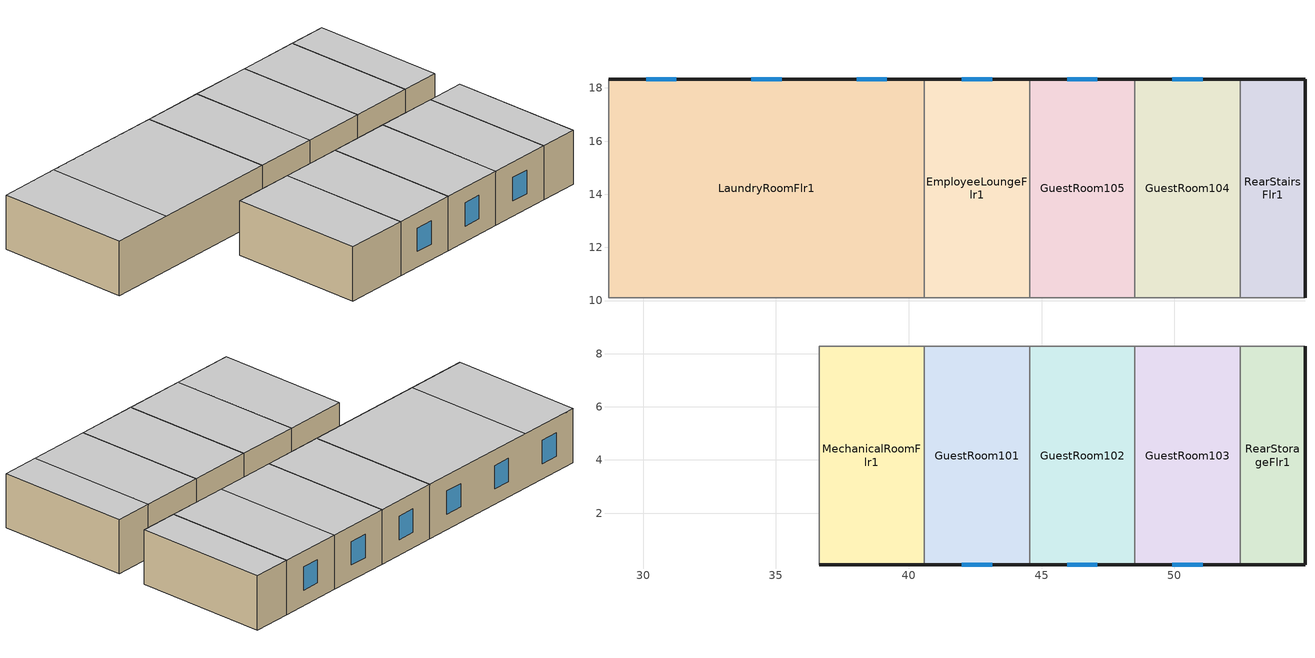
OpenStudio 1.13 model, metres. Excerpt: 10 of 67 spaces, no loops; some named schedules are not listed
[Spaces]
GuestRoom103
 floor ground: 52.47,8.28 52.47,0.05 48.51,0.05 48.51,8.28 z0
 wall outside: 48.51,0.05 52.47,0.05 z0:3.35
 wall to CorridorFlr1: 52.47,8.28 48.51,8.28 z0:3.35
 wall to RearStorageFlr1: 52.47,0.05 52.47,8.28 z0:3.35
 wall to GuestRoom102: 48.51,8.28 48.51,0.05 z0:3.35
 window: 49.92,0.05 51.06,0.05 z0.95:2.4
 ceiling to GuestRoom213: 52.47,0.05 52.47,8.28 48.51,8.28 48.51,0.05 z3.35
MechanicalRoomFlr1
 floor ground: 40.59,8.28 40.59,0.05 36.62,0.05 36.62,8.28 z0
 wall outside: 36.62,0.05 40.59,0.05 z0:3.35
 wall to CorridorFlr1: 40.59,8.28 36.62,8.28 z0:3.35
 wall to GuestRoom101: 40.59,0.05 40.59,8.28 z0:3.35
 wall to MeetingRoomFlr1: 36.62,8.28 36.62,0.05 z0:3.35
 ceiling to GuestRoom209_212: 40.59,0.05 40.59,8.28 36.62,8.28 36.62,0.05 z3.35
GuestRoom102
 floor ground: 48.51,8.28 48.51,0.05 44.55,0.05 44.55,8.28 z0
 wall outside: 44.55,0.05 48.51,0.05 z0:3.35
 wall to GuestRoom101: 44.55,8.28 44.55,0.05 z0:3.35
 wall to CorridorFlr1: 48.51,8.28 44.55,8.28 z0:3.35
 window: 45.96,0.05 47.1,0.05 z0.95:2.4
 ceiling to GuestRoom209_212: 48.51,0.05 48.51,8.28 44.55,8.28 44.55,0.05 z3.35
GuestRoom104
 floor ground: 52.47,18.34 52.47,10.11 48.51,10.11 48.51,18.34 z0
 wall outside: 52.47,18.34 48.51,18.34 z0:3.35
 wall to GuestRoom105: 48.51,18.34 48.51,10.11 z0:3.35
 wall to CorridorFlr1: 48.51,10.11 52.47,10.11 z0:3.35
 wall to RearStairsFlr1: 52.47,10.11 52.47,18.34 z0:3.35
 window: 51.06,18.34 49.92,18.34 z0.95:2.4
 ceiling to GuestRoom214: 52.47,10.11 52.47,18.34 48.51,18.34 48.51,10.11 z3.35
LaundryRoomFlr1
 floor ground: 40.59,18.34 40.59,10.11 28.7,10.11 28.7,18.34 z0
 wall outside: 40.59,18.34 28.7,18.34 z0:3.35
 wall to EmployeeLoungeFlr1: 40.59,10.11 40.59,18.34 z0:3.35
 wall to ElevatorCoreFlr1: 28.7,18.34 28.7,10.11 z0:3.35
 wall to CorridorFlr1: 28.7,10.11 40.59,10.11 z0:3.35
 window: 39.18,18.34 38.04,18.34 / 31.25,18.34 30.11,18.34 / 35.21,18.34 34.07,18.34 z0.95:2.4
 ceiling to GuestRoom215_218: 40.59,10.11 40.59,18.34 32.66,18.34 32.66,10.11 z3.35
 ceiling to GuestRoom219: 32.66,10.11 32.66,18.34 28.7,18.34 28.7,10.11 z3.35
RearStairsFlr1
 floor ground: 54.91,18.34 54.91,10.11 52.47,10.11 52.47,18.34 z0
 wall outside: 54.91,10.11 54.91,18.34 52.47,18.34 z0:3.35
 wall to CorridorFlr1: 52.47,10.11 54.91,10.11 z0:3.35
 ceiling to RearStairsFlr2: 54.91,10.11 54.91,18.34 52.47,18.34 52.47,10.11 z3.35
EmployeeLoungeFlr1
 floor ground: 44.55,18.34 44.55,10.11 40.59,10.11 40.59,18.34 z0
 wall outside: 44.55,18.34 40.59,18.34 z0:3.35
 wall to CorridorFlr1: 40.59,10.11 44.55,10.11 z0:3.35
 wall to GuestRoom105: 44.55,10.11 44.55,18.34 z0:3.35
 window: 43.14,18.34 42,18.34 z0.95:2.4
 ceiling to GuestRoom215_218: 44.55,10.11 44.55,18.34 40.59,18.34 40.59,10.11 z3.35
RearStorageFlr1
 floor ground: 54.91,8.28 54.91,0.05 52.47,0.05 52.47,8.28 z0
 wall outside: 52.47,0.05 54.91,0.05 54.91,8.28 z0:3.35
 wall to CorridorFlr1: 54.91,8.28 52.47,8.28 z0:3.35
 ceiling to RearStorageFlr2: 54.91,0.05 54.91,8.28 52.47,8.28 52.47,0.05 z3.35
GuestRoom101
 floor ground: 44.55,8.28 44.55,0.05 40.59,0.05 40.59,8.28 z0
 wall outside: 40.59,0.05 44.55,0.05 z0:3.35
 wall to CorridorFlr1: 44.55,8.28 40.59,8.28 z0:3.35
 window: 42,0.05 43.14,0.05 z0.95:2.4
 ceiling to GuestRoom209_212: 44.55,0.05 44.55,8.28 40.59,8.28 40.59,0.05 z3.35
GuestRoom105
 floor ground: 48.51,18.34 48.51,10.11 44.55,10.11 44.55,18.34 z0
 wall outside: 48.51,18.34 44.55,18.34 z0:3.35
 wall to CorridorFlr1: 44.55,10.11 48.51,10.11 z0:3.35
 window: 47.1,18.34 45.96,18.34 z0.95:2.4
 ceiling to GuestRoom215_218: 48.51,10.11 48.51,18.34 44.55,18.34 44.55,10.11 z3.35
[Site]
Sherbrooke_PQ_CAN: Latitude {deg}=45.43; Longitude {deg}=-71.68; Time Zone {hr}=-5; Elevation {m}=241; Terrain=City
[Building]
NECB 2011-SmallHotel-NECB HDD Method-CAN_PQ_Sherbrooke.716100_CWEC.epw created: 2016-11-24 16:46:03 +0000: North Axis {deg}=180; Default Construction Set=NECB 2011 - SmHotel - NECB HDD Method; Standards Building Type=SmallHotel
[Site:GroundTemperature:BuildingSurface]
19.527, 19.502, 19.536, 19.598, 20.002, 21.64, 22.225, 22.375, 21.449, 20.121, 19.802, 19.633
[Site:WaterMainsTemperature]
Calculation Method=Correlation; Annual Average Outdoor Air Temperature {C}=4.28333; Maximum Difference In Monthly Average Outdoor Air Temperatures {deltaC}=28.2
[SizingPeriod:DesignDay] Barometric Pressure {Pa}=98463; Sky Clearness=0; Rain Indicator=0; Snow Indicator=0; Day of Month=21; Daylight Saving Time Indicator=0; Humidity Indicating Type=Wetbulb; Dry-Bulb Temperature Range Modifier Type=DefaultMultipliers
Name | Maximum Dry-Bulb Temperature {C} | Daily Dry-Bulb Temperature Range {deltaC} | Humidity Indicating Conditions at Maximum Dry-Bulb | Wind Speed {m/s} | Wind Direction {deg} | Month | Day Type | Solar Model Indicator | ASHRAE Taub | ASHRAE Taud
Sherbrooke Ann Clg .4% Condns DB=>MWB | 28.6 | 11.7 | 20.9 | 3.7 | 250 | 7 | SummerDesignDay | ASHRAETau | 0.446 | 2.039
Sherbrooke Ann Htg 99.6% Condns DB | -28.3 | 0 | -28.3 | 1.7 | 90 | 1 | WinterDesignDay | ASHRAEClearSky
[ClimateZones]

[Material:NoMass] Thermal Absorptance=0.9; Solar Absorptance=0.7
Name | Roughness | Thermal Resistance {m2-K/W} | Visible Absorptance
CP02 CARPET PAD | VeryRough | 0.21648 | 0.8
Typical Insulation R-13.06 | Smooth | 2.2993 | 0.7
Typical Carpet Pad | Smooth | 0.21648 | 0.8
Typical Insulation R-10.11 | Smooth | 1.78074 | 0.7
Typical Insulation R-19.63 | Smooth | 3.4567 | 0.7
Typical Insulation R-0.58 | Smooth | 0.101875 | 0.7
Typical Insulation R-1.15 | Smooth | 0.202527 | 0.7
[Material]
Name | Roughness | Thickness {m} | Conductivity {W/m-K} | Density {kg/m3} | Specific Heat {J/kg-K} | Thermal Absorptance | Solar Absorptance | Visible Absorptance
100mm Normalweight concrete floor | MediumSmooth | 0.1016 | 2.31 | 2322 | 832
G01 13mm gypsum board | Smooth | 0.0127 | 0.16 | 800 | 1090 | 0.9 | 0.7 | 0.5
4 in. Normalweight Concrete Floor | MediumRough | 0.1016 | 2.31 | 2322 | 832 | 0.9 | 0.7 | 0.7
1IN Stucco | Smooth | 0.0253 | 0.6918 | 1858 | 837 | 0.9 | 0.7 | 0.92
8IN CONCRETE HW RefBldg | Rough | 0.2032 | 1.311 | 2240 | 836.8 | 0.9 | 0.7 | 0.7
1/2IN Gypsum | Smooth | 0.0127 | 0.16 | 784.9 | 830 | 0.9 | 0.4 | 0.4
Metal Roof Surface; F08 Metal surface | Smooth | 0.0008 | 45.28 | 7824 | 500 | 0.9 | 0.7 | 0.7
6 in. Normalweight Concrete Floor | MediumRough | 0.1524 | 2.31 | 2322 | 832 | 0.9 | 0.7 | 0.7
G05 25mm wood | MediumSmooth | 0.0254 | 0.15 | 608 | 1630 | 0.9 | 0.5 | 0.5
[Construction]
Typical Insulated Exterior Mass Floor R-15.63: Typical Insulation R-13.06, 4 in. Normalweight Concrete Floor, Typical Carpet Pad
Typical Insulated Exterior Mass Wall R-12.5: 1IN Stucco, 8IN CONCRETE HW RefBldg, Typical Insulation R-10.11, 1/2IN Gypsum
Typical Insulated Metal Building Roof R-20.41: Metal Roof Surface, Typical Insulation R-19.63
Typical Interior Floor: 100mm Normalweight concrete floor, CP02 CARPET PAD
Typical Interior Wall: G01 13mm gypsum board, G01 13mm gypsum board
Typical Interior Ceiling: CP02 CARPET PAD, 100mm Normalweight concrete floor
Typical Insulated Carpeted 6in Slab Floor: 6 in. Normalweight Concrete Floor, Typical Carpet Pad
U 0.55 SHGC 0.31 Dbl Ref-D Tint 6mm/6mm Air: REF D TINT 6MM, AIR 6MM, CLEAR 6MM
Typical Insulated Metal Door R-1.43: F08 Metal surface, Typical Insulation R-0.58
U 0.35 SHGC 0.35 Dbl LoE (e2-.1) Tint 6mm/13mm Air: LoE TINT 6MM, AIR 13MM, CLEAR 6MM
Typical Overhead Door R-2.0: Typical Insulation R-1.15
U 0.48 SHGC 0.40 Dbl Ref-D Clr 6mm/13mm: REF D CLEAR 6MM, AIR 13MM, CLEAR 6MM
Typical Interior Window: Clear 3mm
Typical Interior Door; Typical Interior Partition: G05 25mm wood
[DefaultConstructionSet]
NECB 2011 - SmHotel - NECB HDD Method: Default Exterior Surface Constructions=Default Surface Constructions 1; Default Interior Surface Constructions=Default Surface Constructions 2; Default Ground Contact Surface Constructions=Default Surface Constructions 3; Default Exterior SubSurface Constructions=Default Sub Surface Constructions 1; Default Interior SubSurface Constructions=Default Sub Surface Constructions 2; Interior Partition Construction=Typical Interior Partition
[DefaultSurfaceConstructions]
Name | Floor Construction | Wall Construction | Roof Ceiling Construction
Default Surface Constructions 1 | Typical Insulated Exterior Mass Floor R-15.63 | Typical Insulated Exterior Mass Wall R-12.5 | Typical Insulated Metal Building Roof R-20.41
Default Surface Constructions 2 | Typical Interior Floor | Typical Interior Wall | Typical Interior Ceiling
Default Surface Constructions 3 | Typical Insulated Carpeted 6in Slab Floor | Typical Insulated Carpeted 6in Slab Floor | Typical Insulated Carpeted 6in Slab Floor
[DefaultSubSurfaceConstructions]
Name | Fixed Window Construction | Operable Window Construction | Door Construction | Glass Door Construction | Overhead Door Construction | Skylight Construction | Tubular Daylight Dome Construction | Tubular Daylight Diffuser Construction
Default Sub Surface Constructions 1 | U 0.55 SHGC 0.31 Dbl Ref-D Tint 6mm/6mm Air | U 0.55 SHGC 0.31 Dbl Ref-D Tint 6mm/6mm Air | Typical Insulated Metal Door R-1.43 | U 0.35 SHGC 0.35 Dbl LoE (e2-.1) Tint 6mm/13mm Air | Typical Overhead Door R-2.0 | U 0.48 SHGC 0.40 Dbl Ref-D Clr 6mm/13mm | Typical Interior Window | Typical Interior Window
Default Sub Surface Constructions 2 | Typical Interior Window | Typical Interior Window | Typical Interior Door
[WindowMaterial:Glazing] Optical Data Type=SpectralAverage; Infrared Transmittance at Normal Incidence=0; Front Side Infrared Hemispherical Emissivity=0.84; Conductivity {W/m-K}=0.9; Dirt Correction Factor for Solar and Visible Transmittance=1; Solar Diffusing=No
Name | Thickness {m} | Solar Transmittance at Normal Incidence | Front Side Solar Reflectance at Normal Incidence | Back Side Solar Reflectance at Normal Incidence | Visible Transmittance at Normal Incidence | Front Side Visible Reflectance at Normal Incidence | Back Side Visible Reflectance at Normal Incidence | Back Side Infrared Hemispherical Emissivity
REF D TINT 6MM | 0.006 | 0.3 | 0.14 | 0.36 | 0.25 | 0.18 | 0.45 | 0.82
CLEAR 6MM | 0.006 | 0.775 | 0.071 | 0.071 | 0.881 | 0.08 | 0.08 | 0.84
LoE TINT 6MM | 0.006 | 0.36 | 0.093 | 0.2 | 0.5 | 0.035 | 0.054 | 0.1
REF D CLEAR 6MM | 0.006 | 0.429 | 0.308 | 0.379 | 0.334 | 0.453 | 0.505 | 0.82
Clear 3mm | 0.003 | 0.837 | 0.075 | 0.075 | 0.898 | 0.081 | 0.081 | 0.84
[WindowMaterial:Gas] Gas Type=Air
Name | Thickness {m}
AIR 6MM | 0.0063
AIR 13MM | 0.0127
[Space] Building Story=BuildingStory1
Name | Space Type | Thermal Zone
GuestRoom103; GuestRoom101; GuestRoom102 | Space Function Hway lodging - rooms | Sys-1 Flr-1 Sch-F HPlcmt-north
GuestRoom105; GuestRoom104 | Space Function Hway lodging - rooms | Sys-1 Flr-1 Sch-F HPlcmt-south
MechanicalRoomFlr1 | Space Function Electrical/Mechanical-sch-F | Sys-3 Flr-1 Sch-F HPlcmt-north
RearStairsFlr1 | Space Function Stairway-sch-F | Sys-1 Flr-1 Sch-F HPlcmt-west
RearStorageFlr1 | Space Function Storage area | Sys-4 Flr-1 Sch-E HPlcmt-west
LaundryRoomFlr1 | Space Function Storage area | Sys-4 Flr-1 Sch-E HPlcmt-south
EmployeeLoungeFlr1 | Space Function Lounge/recreation | Sys-3 Flr-1 Sch-B HPlcmt-south
[SpaceType] Standards Building Type=Space Function
Name | Default Schedule Set | Design Specification Outdoor Air Object | Standards Space Type
Space Function Lounge/recreation | Space Function Lounge/recreation Schedule Set | Space Function Lounge/recreation Ventilation | Lounge/recreation
Space Function Stairway-sch-F | Space Function Stairway-sch-F Schedule Set | Space Function Stairway-sch-F Ventilation | Stairway-sch-F
Space Function Storage area | Space Function Storage area Schedule Set | Space Function Storage area Ventilation | Storage area
Space Function Hway lodging - rooms | Space Function Hway lodging - rooms Schedule Set | Space Function Hway lodging - rooms Ventilation | Hway lodging - rooms
Space Function Electrical/Mechanical-sch-F | Space Function Electrical/Mechanical-sch-F Schedule Set | Space Function Electrical/Mechanical-sch-F Ventilation | Electrical/Mechanical-sch-F
[People:Definition] Number of People Calculation Method=People/Area; Fraction Radiant=0.3
Name | People per Space Floor Area {person/m2}
Space Function Electrical/Mechanical-sch-F People Definition; Space Function Stairway-sch-F People Definition | 0.0049514
Space Function Hway lodging - rooms People Definition | 0.0400417
Space Function Lounge/recreation People Definition | 0.0999967
Space Function Storage area People Definition | 0.0100104
[People] Work Efficiency Schedule=Work Efficiency Schedule; Clothing Insulation Schedule=Clothing Schedule; Air Velocity Schedule=Air Velocity Schedule
Name | People Definition | Space or SpaceType
Space Function Electrical/Mechanical-sch-F People | Space Function Electrical/Mechanical-sch-F People Definition | Space Function Electrical/Mechanical-sch-F
Space Function Hway lodging - rooms People | Space Function Hway lodging - rooms People Definition | Space Function Hway lodging - rooms
Space Function Lounge/recreation People | Space Function Lounge/recreation People Definition | Space Function Lounge/recreation
Space Function Stairway-sch-F People | Space Function Stairway-sch-F People Definition | Space Function Stairway-sch-F
Space Function Storage area People | Space Function Storage area People Definition | Space Function Storage area
[Lights:Definition] Design Level Calculation Method=Watts/Area; Fraction Radiant=0.5; Fraction Visible=0.2
Name | Watts per Space Floor Area {W/m2}
Space Function Electrical/Mechanical-sch-F Lights Definition | 13.2999
Space Function Hway lodging - rooms Lights Definition | 8.09993
Space Function Lounge/recreation Lights Definition | 9.39992
Space Function Stairway-sch-F Lights Definition | 7.39994
Space Function Storage area Lights Definition | 6.79994
[Lights]
Name | Lights Definition | Space or SpaceType
Space Function Electrical/Mechanical-sch-F Lights | Space Function Electrical/Mechanical-sch-F Lights Definition | Space Function Electrical/Mechanical-sch-F
Space Function Hway lodging - rooms Lights | Space Function Hway lodging - rooms Lights Definition | Space Function Hway lodging - rooms
Space Function Lounge/recreation Lights | Space Function Lounge/recreation Lights Definition | Space Function Lounge/recreation
Space Function Stairway-sch-F Lights | Space Function Stairway-sch-F Lights Definition | Space Function Stairway-sch-F
Space Function Storage area Lights | Space Function Storage area Lights Definition | Space Function Storage area
[DesignSpecification:OutdoorAir] Outdoor Air Method=Sum
Name | Outdoor Air Flow per Floor Area {m3/s-m2}
Space Function Electrical/Mechanical-sch-F Ventilation; Space Function Stairway-sch-F Ventilation | 0.0003048
Space Function Hway lodging - rooms Ventilation | 0.0005588
Space Function Lounge/recreation Ventilation | 0.0009398
Space Function Storage area Ventilation | 0.0003556
[DefaultScheduleSet] People Activity Level Schedule=NECB-Activity; Infiltration Schedule=Always On
Name | Number of People Schedule | Lighting Schedule | Electric Equipment Schedule
Space Function Electrical/Mechanical-sch-F Schedule Set; Space Function Hway lodging - rooms Schedule Set; Space Function Stairway-sch-F Schedule Set | NECB-F-Occupancy | NECB-F-Lighting | NECB-F-Electric-Equipment
Space Function Lounge/recreation Schedule Set | NECB-B-Occupancy | NECB-B-Lighting | NECB-B-Electric-Equipment
Space Function Storage area Schedule Set | NECB-E-Occupancy | NECB-E-Lighting | NECB-E-Electric-Equipment
[ThermostatSetpoint:DualSetpoint]
Name | Heating Setpoint Temperature Schedule | Cooling Setpoint Temperature Schedule
Space Function Hway lodging - rooms Thermostat 36; Space Function Stairway-sch-F Thermostat 9; Space Function Hway lodging - rooms Thermostat 37; Space Function Corr. >= 2.4m wide-sch-F Thermostat 7 | NECB-F-Thermostat Setpoint-Heating | NECB-F-Thermostat Setpoint-Cooling
Space Function Lounge/recreation Thermostat 2 | NECB-B-Thermostat Setpoint-Heating | NECB-B-Thermostat Setpoint-Cooling
Space Function Storage area Thermostat 10; Space Function Storage area Thermostat 11 | NECB-E-Thermostat Setpoint-Heating | NECB-E-Thermostat Setpoint-Cooling
[ElectricEquipment:Definition] Design Level Calculation Method=Watts/Area; Fraction Radiant=0.5
Name | Watts per Space Floor Area {W/m2}
Space Function Electrical/Mechanical-sch-F Elec Equip Definition; Space Function Lounge/recreation Elec Equip Definition; Space Function Storage area Elec Equip Definition | 0.999992
Space Function Hway lodging - rooms Elec Equip Definition | 2.49998
[ElectricEquipment]
Name | Electric Equipment Definition | Space or SpaceType
Space Function Electrical/Mechanical-sch-F Elec Equip | Space Function Electrical/Mechanical-sch-F Elec Equip Definition | Space Function Electrical/Mechanical-sch-F
Space Function Hway lodging - rooms Elec Equip | Space Function Hway lodging - rooms Elec Equip Definition | Space Function Hway lodging - rooms
Space Function Lounge/recreation Elec Equip | Space Function Lounge/recreation Elec Equip Definition | Space Function Lounge/recreation
Space Function Storage area Elec Equip | Space Function Storage area Elec Equip Definition | Space Function Storage area
[SpaceInfiltration:DesignFlowRate] Schedule=Always On Discrete; Design Flow Rate Calculation Method=Flow/ExteriorArea; Flow per Exterior Surface Area {m3/s-m2}=0.00025; Constant Term Coefficient=0; Temperature Term Coefficient=0; Velocity Term Coefficient=0.224; Velocity Squared Term Coefficient=0
Name | Space or SpaceType
EmployeeLoungeFlr1 Infiltration | EmployeeLoungeFlr1
GuestRoom101 Infiltration | GuestRoom101
GuestRoom102 Infiltration | GuestRoom102
GuestRoom103 Infiltration | GuestRoom103
GuestRoom104 Infiltration | GuestRoom104
GuestRoom105 Infiltration | GuestRoom105
LaundryRoomFlr1 Infiltration | LaundryRoomFlr1
MechanicalRoomFlr1 Infiltration | MechanicalRoomFlr1
RearStairsFlr1 Infiltration | RearStairsFlr1
RearStorageFlr1 Infiltration | RearStorageFlr1
[BuildingStory]
Name | Nominal Z Coordinate {m}
Building Story 1 | 0
Building Story 2 | 3.3528
Building Story 3 | 6.096
Building Story 4 | 8.8392
BuildingStory1
[ThermalZone] Use Ideal Air Loads=No
Name | Thermostat
Sys-1 Flr-1 Sch-F HPlcmt-north | Space Function Hway lodging - rooms Thermostat 36
Sys-1 Flr-1 Sch-F HPlcmt-west | Space Function Stairway-sch-F Thermostat 9
Sys-1 Flr-1 Sch-F HPlcmt-south | Space Function Hway lodging - rooms Thermostat 37
Sys-3 Flr-1 Sch-F HPlcmt-north | Space Function Corr. >= 2.4m wide-sch-F Thermostat 7
Sys-3 Flr-1 Sch-B HPlcmt-south | Space Function Lounge/recreation Thermostat 2
Sys-4 Flr-1 Sch-E HPlcmt-west | Space Function Storage area Thermostat 10
Sys-4 Flr-1 Sch-E HPlcmt-south | Space Function Storage area Thermostat 11
[Schedule:Ruleset]
Clothing Schedule: Default Day Schedule=Clothing Schedule Default Winter Clothes
Air Velocity Schedule: Default Day Schedule=Air Velocity Schedule Default
Work Efficiency Schedule: Default Day Schedule=Work Efficiency Schedule Default
NECB-F-Occupancy: Default Day Schedule=NECB-F-Occupancy Default
NECB-Activity: Default Day Schedule=NECB-Activity Default; Summer Design Day Schedule=NECB-Activity Summer Design Day; Winter Design Day Schedule=NECB-Activity Winter Design Day
NECB-F-Lighting: Default Day Schedule=NECB-F-Lighting Default
NECB-F-Electric-Equipment: Default Day Schedule=NECB-F-Electric-Equipment Default
Always On: Default Day Schedule=Always On Default
NECB-F-Thermostat Setpoint-Heating: Default Day Schedule=NECB-F-Thermostat Setpoint-Heating Default
NECB-F-Thermostat Setpoint-Cooling: Default Day Schedule=NECB-F-Thermostat Setpoint-Cooling Default
NECB-B-Occupancy: Default Day Schedule=NECB-B-Occupancy Default
NECB-B-Lighting: Default Day Schedule=NECB-B-Lighting Default
NECB-B-Electric-Equipment: Default Day Schedule=NECB-B-Electric-Equipment Default
NECB-B-Thermostat Setpoint-Heating: Default Day Schedule=NECB-B-Thermostat Setpoint-Heating Default
NECB-B-Thermostat Setpoint-Cooling: Default Day Schedule=NECB-B-Thermostat Setpoint-Cooling Default
NECB-E-Occupancy: Default Day Schedule=NECB-E-Occupancy Default
NECB-E-Lighting: Default Day Schedule=NECB-E-Lighting Default
NECB-E-Electric-Equipment: Default Day Schedule=NECB-E-Electric-Equipment Default
NECB-E-Thermostat Setpoint-Heating: Default Day Schedule=NECB-E-Thermostat Setpoint-Heating Default
NECB-E-Thermostat Setpoint-Cooling: Default Day Schedule=NECB-E-Thermostat Setpoint-Cooling Default
[Schedule:Day]
NECB-F-Thermostat Setpoint-Heating Default: 1, 0, 22, 7, 0, 18, 8, 0, 20, 24, 0, 22
NECB-F-Thermostat Setpoint-Cooling Default: 24, 0, 24
NECB-B-Thermostat Setpoint-Heating Default: 2, 0, 22, 8, 0, 18, 9, 0, 20, 24, 0, 22
NECB-B-Thermostat Setpoint-Cooling Default: 1, 0, 24, 8, 0, 35, 24, 0, 24
NECB-E-Thermostat Setpoint-Heating Default: 7, 0, 18, 8, 0, 20, 19, 0, 22, 24, 0, 18
NECB-E-Thermostat Setpoint-Cooling Default: 7, 0, 35, 19, 0, 24, 24, 0, 35
[Schedule:Rule] Date Specification Type=DateRange; Start Month=1; Start Day=1; End Month=12; End Day=31
Name | Schedule Ruleset | Rule Order | Day Schedule | Apply Monday | Apply Tuesday | Apply Wednesday | Apply Thursday | Apply Friday | Apply Saturday | Apply Sunday
Schedule Rule 11 | NECB-F-Thermostat Setpoint-Heating | 2 | NECB-F-Thermostat Setpoint-Heating Default|Wkdy Day | Yes | Yes | Yes | Yes | Yes
Schedule Rule 12 | NECB-F-Thermostat Setpoint-Heating | 1 | NECB-F-Thermostat Setpoint-Heating Sat Day |  |  |  |  |  | Yes
Schedule Rule 13 | NECB-F-Thermostat Setpoint-Heating | 0 | NECB-F-Thermostat Setpoint-Heating Sun|Hol Day |  |  |  |  |  |  | Yes
Schedule Rule 14 | NECB-F-Thermostat Setpoint-Cooling | 2 | NECB-F-Thermostat Setpoint-Cooling Default|Wkdy Day | Yes | Yes | Yes | Yes | Yes
Schedule Rule 15 | NECB-F-Thermostat Setpoint-Cooling | 1 | NECB-F-Thermostat Setpoint-Cooling Sat Day |  |  |  |  |  | Yes
Schedule Rule 16 | NECB-F-Thermostat Setpoint-Cooling | 0 | NECB-F-Thermostat Setpoint-Cooling Sun|Hol Day |  |  |  |  |  |  | Yes
Schedule Rule 26 | NECB-B-Thermostat Setpoint-Heating | 2 | NECB-B-Thermostat Setpoint-Heating Default|Wkdy Day | Yes | Yes | Yes | Yes | Yes
Schedule Rule 27 | NECB-B-Thermostat Setpoint-Heating | 1 | NECB-B-Thermostat Setpoint-Heating Sat Day |  |  |  |  |  | Yes
Schedule Rule 28 | NECB-B-Thermostat Setpoint-Heating | 0 | NECB-B-Thermostat Setpoint-Heating Sun|Hol Day |  |  |  |  |  |  | Yes
Schedule Rule 29 | NECB-B-Thermostat Setpoint-Cooling | 2 | NECB-B-Thermostat Setpoint-Cooling Default|Wkdy Day | Yes | Yes | Yes | Yes | Yes
Schedule Rule 30 | NECB-B-Thermostat Setpoint-Cooling | 1 | NECB-B-Thermostat Setpoint-Cooling Sat Day |  |  |  |  |  | Yes
Schedule Rule 31 | NECB-B-Thermostat Setpoint-Cooling | 0 | NECB-B-Thermostat Setpoint-Cooling Sun|Hol Day |  |  |  |  |  |  | Yes
Schedule Rule 86 | NECB-E-Thermostat Setpoint-Heating | 2 | NECB-E-Thermostat Setpoint-Heating Default|Wkdy Day | Yes | Yes | Yes | Yes | Yes
Schedule Rule 87 | NECB-E-Thermostat Setpoint-Heating | 1 | NECB-E-Thermostat Setpoint-Heating Sat Day |  |  |  |  |  | Yes
Schedule Rule 88 | NECB-E-Thermostat Setpoint-Heating | 0 | NECB-E-Thermostat Setpoint-Heating Sun|Hol Day |  |  |  |  |  |  | Yes
Schedule Rule 89 | NECB-E-Thermostat Setpoint-Cooling | 2 | NECB-E-Thermostat Setpoint-Cooling Default|Wkdy Day | Yes | Yes | Yes | Yes | Yes
Schedule Rule 90 | NECB-E-Thermostat Setpoint-Cooling | 1 | NECB-E-Thermostat Setpoint-Cooling Sat Day |  |  |  |  |  | Yes
[Schedule:Constant]
Always On Discrete: Value=1
